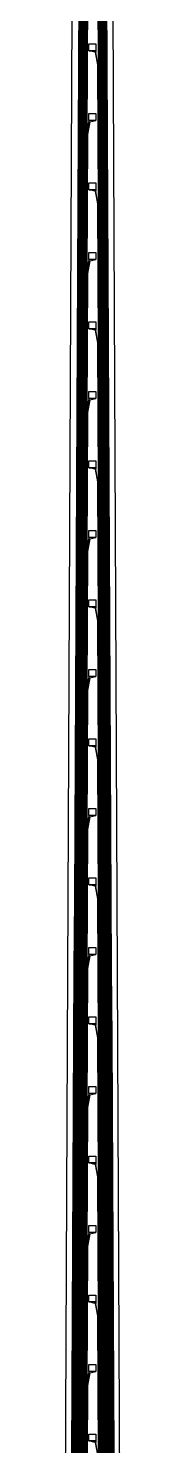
# Model space of a CAD drawing. Header units: inches. Extents: x 115980 to 170179, y 57000 to 74333.
# Drawn here: x 126829 to 126914, y 66284 to 68323 of the extents above; entities that cross this region are included whole.
import ezdxf

# ---------------------------------------------------------------- set-up
doc = ezdxf.new("R2010")
doc.units = ezdxf.units.IN
doc.header["$MEASUREMENT"] = 0
for name, color, linetype in [('metal', 221, 'Continuous'), ('nitride window', 40, 'Continuous'), ('profile', 140, 'Continuous')]:
    doc.layers.add(name, color=color, linetype=linetype)

msp = doc.modelspace()

# ---------------------------------------------------------------- linework, layer by layer
at = {"layer": 'metal'}
for points in [[(126851.7, 68370.6), (126851.2, 68270.5), (126850.7, 68170.6), (126850.2, 68070.5), (126849.7, 67970.6), (126849.2, 67870.5), (126848.7, 67770.6), (126848.2, 67670.5), (126847.7, 67570.6), (126847.2, 67470.5), (126846.7, 67370.6), (126846.2, 67270.5), (126845.7, 67170.6), (126845.2, 67070.5), (126844.7, 66970.6), (126844.2, 66870.5), (126843.7, 66770.6), (126843.2, 66670.5), (126842.7, 66570.6), (126842.2, 66470.5), (126841.7, 66370.6), (126841.2, 66270.5)], [(126841.7, 66270.5), (126842.2, 66370.6), (126842.7, 66470.5), (126843.2, 66570.6), (126843.7, 66670.5), (126844.2, 66770.6), (126844.7, 66870.5), (126845.2, 66970.6), (126845.7, 67070.5), (126846.2, 67170.6), (126846.7, 67270.5), (126847.2, 67370.6), (126847.7, 67470.5), (126848.2, 67570.6), (126848.7, 67670.5), (126849.2, 67770.6), (126849.7, 67870.5), (126850.2, 67970.6), (126850.7, 68070.5), (126851.2, 68170.6), (126851.7, 68270.5), (126852.2, 68370.6)], [(126852.7, 68370.6), (126852.2, 68270.5), (126851.7, 68170.6), (126851.2, 68070.5), (126850.7, 67970.6), (126850.2, 67870.5), (126849.7, 67770.6), (126849.2, 67670.5), (126848.7, 67570.6), (126848.2, 67470.5), (126847.7, 67370.6), (126847.2, 67270.5), (126846.7, 67170.6), (126846.2, 67070.5), (126845.7, 66970.6), (126845.2, 66870.5), (126844.7, 66770.6), (126844.2, 66670.5), (126843.7, 66570.6), (126843.2, 66470.5), (126842.7, 66370.6), (126842.2, 66270.5)], [(126842.7, 66270.5), (126843.2, 66370.6), (126843.7, 66470.5), (126844.2, 66570.6), (126844.7, 66670.5), (126845.2, 66770.6), (126845.7, 66870.5), (126846.2, 66970.6), (126846.7, 67070.5), (126847.2, 67170.6), (126847.7, 67270.5), (126848.2, 67370.6), (126848.7, 67470.5), (126849.2, 67570.6), (126849.7, 67670.5), (126850.2, 67770.6), (126850.7, 67870.5), (126851.2, 67970.6), (126851.7, 68070.5), (126852.2, 68170.6), (126852.7, 68270.5), (126853.2, 68370.6)], [(126853.7, 68370.6), (126853.2, 68270.5), (126852.7, 68170.6), (126852.2, 68070.5), (126851.7, 67970.6), (126851.2, 67870.5), (126850.7, 67770.6), (126850.2, 67670.5), (126849.7, 67570.6), (126849.2, 67470.5), (126848.7, 67370.6), (126848.2, 67270.5), (126847.7, 67170.6), (126847.2, 67070.5), (126846.7, 66970.6), (126846.2, 66870.5), (126845.7, 66770.6), (126845.2, 66670.5), (126844.7, 66570.6), (126844.2, 66470.5), (126843.7, 66370.6), (126843.2, 66270.5)], [(126843.7, 66270.5), (126844.2, 66370.6), (126844.7, 66470.5), (126845.2, 66570.6), (126845.7, 66670.5), (126846.2, 66770.6), (126846.7, 66870.5), (126847.2, 66970.6), (126847.7, 67070.5), (126848.2, 67170.6), (126848.7, 67270.5), (126849.2, 67370.6), (126849.7, 67470.5), (126850.2, 67570.6), (126850.7, 67670.5), (126851.2, 67770.6), (126851.7, 67870.5), (126852.2, 67970.6), (126852.7, 68070.5), (126853.2, 68170.6), (126853.7, 68270.5), (126854.2, 68370.6)], [(126844.2, 66270.5), (126844.7, 66370.6), (126845.2, 66470.5), (126845.7, 66570.6), (126846.2, 66670.5), (126846.7, 66770.6), (126847.2, 66870.5), (126847.7, 66970.6), (126848.2, 67070.5), (126848.7, 67170.6), (126849.2, 67270.5), (126849.7, 67370.6), (126850.2, 67470.5), (126850.7, 67570.6), (126851.2, 67670.5), (126851.7, 67770.6), (126852.2, 67870.5), (126852.7, 67970.6), (126853.2, 68070.5), (126853.7, 68170.6), (126854.2, 68270.5), (126854.7, 68370.6)], [(126855.2, 68370.6), (126854.7, 68270.5), (126854.2, 68170.6), (126853.7, 68070.5), (126853.2, 67970.6), (126852.7, 67870.5), (126852.2, 67770.6), (126851.7, 67670.5), (126851.2, 67570.6), (126850.7, 67470.5), (126850.2, 67370.6), (126849.7, 67270.5), (126849.2, 67170.6), (126848.7, 67070.5), (126848.2, 66970.6), (126847.7, 66870.5), (126847.2, 66770.6), (126846.7, 66670.5), (126846.2, 66570.6), (126845.7, 66470.5), (126845.2, 66370.6), (126844.7, 66270.5)], [(126845.2, 66270.5), (126845.7, 66370.6), (126846.2, 66470.5), (126846.7, 66570.6), (126847.2, 66670.5), (126847.7, 66770.6), (126848.2, 66870.5), (126848.7, 66970.6), (126849.2, 67070.5), (126849.7, 67170.6), (126850.2, 67270.5), (126850.7, 67370.6), (126851.2, 67470.5), (126851.7, 67570.6), (126852.2, 67670.5), (126852.7, 67770.6), (126853.2, 67870.5), (126853.7, 67970.6), (126854.2, 68070.5), (126854.7, 68170.6), (126855.2, 68270.5), (126855.7, 68370.6)], [(126856.2, 68370.6), (126855.7, 68270.5), (126855.2, 68170.6), (126854.7, 68070.5), (126854.2, 67970.6), (126853.7, 67870.5), (126853.2, 67770.6), (126852.7, 67670.5), (126852.2, 67570.6), (126851.7, 67470.5), (126851.2, 67370.6), (126850.7, 67270.5), (126850.2, 67170.6), (126849.7, 67070.5), (126849.2, 66970.6), (126848.7, 66870.5), (126848.2, 66770.6), (126847.7, 66670.5), (126847.2, 66570.6), (126846.7, 66470.5), (126846.2, 66370.6), (126845.7, 66270.5)], [(126846.2, 66270.5), (126846.7, 66370.6), (126847.2, 66470.5), (126847.7, 66570.6), (126848.2, 66670.5), (126848.7, 66770.6), (126849.2, 66870.5), (126849.7, 66970.6), (126850.2, 67070.5), (126850.7, 67170.6), (126851.2, 67270.5), (126851.7, 67370.6), (126852.2, 67470.5), (126852.7, 67570.6), (126853.2, 67670.5), (126853.7, 67770.6), (126854.2, 67870.5), (126854.7, 67970.6), (126855.2, 68070.5), (126855.7, 68170.6), (126856.2, 68270.5), (126856.7, 68370.6)], [(126857.2, 68370.6), (126856.7, 68270.5), (126856.2, 68170.6), (126855.7, 68070.5), (126855.2, 67970.6), (126854.7, 67870.5), (126854.2, 67770.6), (126853.7, 67670.5), (126853.2, 67570.6), (126852.7, 67470.5), (126852.2, 67370.6), (126851.7, 67270.5), (126851.2, 67170.6), (126850.7, 67070.5), (126850.2, 66970.6), (126849.7, 66870.5), (126849.2, 66770.6), (126848.7, 66670.5), (126848.2, 66570.6), (126847.7, 66470.5), (126847.2, 66370.6), (126846.7, 66270.5)], [(126847.2, 66270.5), (126847.7, 66370.6), (126848.2, 66470.5), (126848.7, 66570.6), (126849.2, 66670.5), (126849.7, 66770.6), (126850.2, 66870.5), (126850.7, 66970.6), (126851.2, 67070.5), (126851.7, 67170.6), (126852.2, 67270.5), (126852.7, 67370.6), (126853.2, 67470.5), (126853.7, 67570.6), (126854.2, 67670.5), (126854.7, 67770.6), (126855.2, 67870.5), (126855.7, 67970.6), (126856.2, 68070.5), (126856.7, 68170.6), (126857.2, 68270.5), (126857.7, 68370.6)], [(126858.2, 68370.6), (126857.7, 68270.5), (126857.2, 68170.6), (126856.7, 68070.5), (126856.2, 67970.6), (126855.7, 67870.5), (126855.2, 67770.6), (126854.7, 67670.5), (126854.2, 67570.6), (126853.7, 67470.5), (126853.2, 67370.6), (126852.7, 67270.5), (126852.2, 67170.6), (126851.7, 67070.5), (126851.2, 66970.6), (126850.7, 66870.5), (126850.2, 66770.6), (126849.7, 66670.5), (126849.2, 66570.6), (126848.7, 66470.5), (126848.2, 66370.6), (126847.7, 66270.5)], [(126848.2, 66270.5), (126848.7, 66370.6), (126849.2, 66470.5), (126849.7, 66570.6), (126850.2, 66670.5), (126850.7, 66770.6), (126851.2, 66870.5), (126851.7, 66970.6), (126852.2, 67070.5), (126852.7, 67170.6), (126853.2, 67270.5), (126853.7, 67370.6), (126854.2, 67470.5), (126854.7, 67570.6), (126855.2, 67670.5), (126855.7, 67770.6), (126856.2, 67870.5), (126856.7, 67970.6), (126857.2, 68070.5), (126857.7, 68170.6), (126858.2, 68270.5), (126858.7, 68370.6)], [(126859.2, 68370.6), (126858.7, 68270.5), (126858.2, 68170.6), (126857.7, 68070.5), (126857.2, 67970.6), (126856.7, 67870.5), (126856.2, 67770.6), (126855.7, 67670.5), (126855.2, 67570.6), (126854.7, 67470.5), (126854.2, 67370.6), (126853.7, 67270.5), (126853.2, 67170.6), (126852.7, 67070.5), (126852.2, 66970.6), (126851.7, 66870.5), (126851.2, 66770.6), (126850.7, 66670.5), (126850.2, 66570.6), (126849.7, 66470.5), (126849.2, 66370.6), (126848.7, 66270.5)], [(126849.2, 66270.5), (126849.7, 66370.6), (126850.2, 66470.5), (126850.7, 66570.6), (126851.2, 66670.5), (126851.7, 66770.6), (126852.2, 66870.5), (126852.7, 66970.6), (126853.2, 67070.5), (126853.7, 67170.6), (126854.2, 67270.5), (126854.7, 67370.6), (126855.2, 67470.5), (126855.7, 67570.6), (126856.2, 67670.5), (126856.7, 67770.6), (126857.2, 67870.5), (126857.7, 67970.6), (126858.2, 68070.5), (126858.7, 68170.6), (126859.2, 68270.5), (126859.7, 68370.6)], [(126860.2, 68370.6), (126859.7, 68270.5), (126859.2, 68170.6), (126858.7, 68070.5), (126858.2, 67970.6), (126857.7, 67870.5), (126857.2, 67770.6), (126856.7, 67670.5), (126856.2, 67570.6), (126855.7, 67470.5), (126855.2, 67370.6), (126854.7, 67270.5), (126854.2, 67170.6), (126853.7, 67070.5), (126853.2, 66970.6), (126852.7, 66870.5), (126852.2, 66770.6), (126851.7, 66670.5), (126851.2, 66570.6), (126850.7, 66470.5), (126850.2, 66370.6), (126849.7, 66270.5)], [(126850.2, 66270.5), (126850.7, 66370.6), (126851.2, 66470.5), (126851.7, 66570.6), (126852.2, 66670.5), (126852.7, 66770.6), (126853.2, 66870.5), (126853.7, 66970.6), (126854.2, 67070.5), (126854.7, 67170.6), (126855.2, 67270.5), (126855.7, 67370.6), (126856.2, 67470.5), (126856.7, 67570.6), (126857.2, 67670.5), (126857.7, 67770.6), (126858.2, 67870.5), (126858.7, 67970.6), (126859.2, 68070.5), (126859.7, 68170.6), (126860.2, 68270.5), (126860.7, 68370.6)], [(126861.2, 68370.6), (126860.7, 68270.5), (126860.2, 68170.6), (126859.7, 68070.5), (126859.2, 67970.6), (126858.7, 67870.5), (126858.2, 67770.6), (126857.7, 67670.5), (126857.2, 67570.6), (126856.7, 67470.5), (126856.2, 67370.6), (126855.7, 67270.5), (126855.2, 67170.6), (126854.7, 67070.5), (126854.2, 66970.6), (126853.7, 66870.5), (126853.2, 66770.6), (126852.7, 66670.5), (126852.2, 66570.6), (126851.7, 66470.5), (126851.2, 66370.6), (126850.7, 66270.5)], [(126851.2, 66270.5), (126851.7, 66370.6), (126852.2, 66470.5), (126852.7, 66570.6), (126853.2, 66670.5), (126853.7, 66770.6), (126854.2, 66870.5), (126854.7, 66970.6), (126855.2, 67070.5), (126855.7, 67170.6), (126856.2, 67270.5), (126856.7, 67370.6), (126857.2, 67470.5), (126857.7, 67570.6), (126858.2, 67670.5), (126858.7, 67770.6), (126859.2, 67870.5), (126859.7, 67970.6), (126860.2, 68070.5), (126860.7, 68170.6), (126861.2, 68270.5), (126861.7, 68370.6)], [(126862.2, 68370.6), (126861.7, 68270.5), (126861.2, 68170.6), (126860.7, 68070.5), (126860.2, 67970.6), (126859.7, 67870.5), (126859.2, 67770.6), (126858.7, 67670.5), (126858.2, 67570.6), (126857.7, 67470.5), (126857.2, 67370.6), (126856.7, 67270.5), (126856.2, 67170.6), (126855.7, 67070.5), (126855.2, 66970.6), (126854.7, 66870.5), (126854.2, 66770.6), (126853.7, 66670.5), (126853.2, 66570.6), (126852.7, 66470.5), (126852.2, 66370.6), (126851.7, 66270.5)], [(126852.2, 66270.5), (126852.7, 66370.6), (126853.2, 66470.5), (126853.7, 66570.6), (126854.2, 66670.5), (126854.7, 66770.6), (126855.2, 66870.5), (126855.7, 66970.6), (126856.2, 67070.5), (126856.7, 67170.6), (126857.2, 67270.5), (126857.7, 67370.6), (126858.2, 67470.5), (126858.7, 67570.6), (126859.2, 67670.5), (126859.7, 67770.6), (126860.2, 67870.5), (126860.7, 67970.6), (126861.2, 68070.5), (126861.7, 68170.6), (126862.2, 68270.5), (126862.7, 68370.6)], [(126863.2, 68370.6), (126862.7, 68270.5), (126862.2, 68170.6), (126861.7, 68070.5), (126861.2, 67970.6), (126860.7, 67870.5), (126860.2, 67770.6), (126859.7, 67670.5), (126859.2, 67570.6), (126858.7, 67470.5), (126858.2, 67370.6), (126857.7, 67270.5), (126857.2, 67170.6), (126856.7, 67070.5), (126856.2, 66970.6), (126855.7, 66870.5), (126855.2, 66770.6), (126854.7, 66670.5), (126854.2, 66570.6), (126853.7, 66470.5), (126853.2, 66370.6), (126852.7, 66270.5)], [(126853.2, 66270.5), (126853.7, 66370.6), (126854.2, 66470.5), (126854.7, 66570.6), (126855.2, 66670.5), (126855.7, 66770.6), (126856.2, 66870.5), (126856.7, 66970.6), (126857.2, 67070.5), (126857.7, 67170.6), (126858.2, 67270.5), (126858.7, 67370.6), (126859.2, 67470.5), (126859.7, 67570.6), (126860.2, 67670.5), (126860.7, 67770.6), (126861.2, 67870.5), (126861.7, 67970.6), (126862.2, 68070.5), (126862.7, 68170.6), (126863.2, 68270.5), (126863.2, 68270.5), (126863.7, 68370.6)], [(126864.2, 68370.5), (126863.7, 68270.5), (126863.2, 68170.6), (126862.7, 68070.5), (126862.2, 67970.6), (126861.7, 67870.5), (126861.2, 67770.6), (126860.7, 67670.5), (126860.2, 67570.6), (126859.7, 67470.5), (126859.2, 67370.6), (126858.7, 67270.5), (126858.2, 67170.6), (126857.7, 67070.5), (126857.2, 66970.6), (126856.7, 66870.5), (126856.2, 66770.6), (126855.7, 66670.5), (126855.2, 66570.6), (126854.7, 66470.5), (126854.2, 66370.6), (126853.7, 66270.5)], [(126878.7, 68370.5), (126879.2, 68270.6), (126879.7, 68170.5), (126880.2, 68070.6), (126880.7, 67970.5), (126881.2, 67870.6), (126881.7, 67770.5), (126882.2, 67670.6), (126882.7, 67570.5), (126883.2, 67470.6), (126883.7, 67370.5), (126884.2, 67270.6), (126884.7, 67170.5), (126885.2, 67070.6), (126885.7, 66970.5), (126886.2, 66870.6), (126886.7, 66770.5), (126887.2, 66670.6), (126887.7, 66570.5), (126888.2, 66470.6), (126888.7, 66370.5), (126889.2, 66270.6)], [(126889.7, 66270.6), (126889.2, 66370.5), (126888.7, 66470.6), (126888.2, 66570.5), (126887.7, 66670.6), (126887.2, 66770.5), (126886.7, 66870.6), (126886.2, 66970.5), (126885.7, 67070.6), (126885.2, 67170.5), (126884.7, 67270.6), (126884.2, 67370.5), (126883.7, 67470.6), (126883.2, 67570.5), (126882.7, 67670.6), (126882.2, 67770.5), (126881.7, 67870.6), (126881.2, 67970.5), (126880.7, 68070.6), (126880.2, 68170.5), (126879.7, 68270.6), (126879.2, 68370.5)], [(126879.7, 68370.5), (126880.2, 68270.6), (126880.7, 68170.5), (126881.2, 68070.6), (126881.7, 67970.5), (126882.2, 67870.6), (126882.7, 67770.5), (126883.2, 67670.6), (126883.7, 67570.5), (126884.2, 67470.6), (126884.7, 67370.5), (126885.2, 67270.6), (126885.7, 67170.5), (126886.2, 67070.6), (126886.7, 66970.5), (126887.2, 66870.6), (126887.7, 66770.5), (126888.2, 66670.6), (126888.7, 66570.5), (126889.2, 66470.6), (126889.7, 66370.5), (126890.2, 66270.6)], [(126890.7, 66270.6), (126890.2, 66370.5), (126889.7, 66470.6), (126889.2, 66570.5), (126888.7, 66670.6), (126888.2, 66770.5), (126887.7, 66870.6), (126887.2, 66970.5), (126886.7, 67070.6), (126886.2, 67170.5), (126885.7, 67270.6), (126885.2, 67370.5), (126884.7, 67470.6), (126884.2, 67570.5), (126883.7, 67670.6), (126883.2, 67770.5), (126882.7, 67870.6), (126882.2, 67970.5), (126881.7, 68070.6), (126881.2, 68170.5), (126880.7, 68270.6), (126880.2, 68370.5)], [(126880.7, 68370.5), (126881.2, 68270.6), (126881.7, 68170.5), (126882.2, 68070.6), (126882.7, 67970.5), (126883.2, 67870.6), (126883.7, 67770.5), (126884.2, 67670.6), (126884.7, 67570.5), (126885.2, 67470.6), (126885.7, 67370.5), (126886.2, 67270.6), (126886.7, 67170.5), (126887.2, 67070.6), (126887.7, 66970.5), (126888.2, 66870.6), (126888.7, 66770.5), (126889.2, 66670.6), (126889.7, 66570.5), (126890.2, 66470.6), (126890.7, 66370.5), (126891.2, 66270.6)], [(126891.7, 66270.6), (126891.2, 66370.5), (126890.7, 66470.6), (126890.2, 66570.5), (126889.7, 66670.6), (126889.2, 66770.5), (126888.7, 66870.6), (126888.2, 66970.5), (126887.7, 67070.6), (126887.2, 67170.5), (126886.7, 67270.6), (126886.2, 67370.5), (126885.7, 67470.6), (126885.2, 67570.5), (126884.7, 67670.6), (126884.2, 67770.5), (126883.7, 67870.6), (126883.2, 67970.5), (126882.7, 68070.6), (126882.2, 68170.5), (126881.7, 68270.6), (126881.2, 68370.5)], [(126892.2, 66270.6), (126891.7, 66370.5), (126891.2, 66470.6), (126890.7, 66570.5), (126890.2, 66670.6), (126889.7, 66770.5), (126889.2, 66870.6), (126888.7, 66970.5), (126888.2, 67070.6), (126887.7, 67170.5), (126887.2, 67270.6), (126886.7, 67370.5), (126886.2, 67470.6), (126885.7, 67570.5), (126885.2, 67670.6), (126884.7, 67770.5), (126884.2, 67870.6), (126883.7, 67970.5), (126883.2, 68070.6), (126882.7, 68170.5), (126882.2, 68270.6), (126881.7, 68370.5)], [(126882.2, 68370.5), (126882.7, 68270.6), (126883.2, 68170.5), (126883.7, 68070.6), (126884.2, 67970.5), (126884.7, 67870.6), (126885.2, 67770.5), (126885.7, 67670.6), (126886.2, 67570.5), (126886.7, 67470.6), (126887.2, 67370.5), (126887.7, 67270.6), (126888.2, 67170.5), (126888.7, 67070.6), (126889.2, 66970.5), (126889.7, 66870.6), (126890.2, 66770.5), (126890.7, 66670.6), (126891.2, 66570.5), (126891.7, 66470.6), (126892.2, 66370.5), (126892.7, 66270.6)], [(126882.7, 68370.5), (126883.2, 68270.6), (126883.7, 68170.5), (126884.2, 68070.6), (126884.7, 67970.5), (126885.2, 67870.6), (126885.7, 67770.5), (126886.2, 67670.6), (126886.7, 67570.5), (126887.2, 67470.6), (126887.7, 67370.5), (126888.2, 67270.6), (126888.7, 67170.5), (126889.2, 67070.6), (126889.7, 66970.5), (126890.2, 66870.6), (126890.7, 66770.5), (126891.2, 66670.6), (126891.7, 66570.5), (126892.2, 66470.6), (126892.7, 66370.5), (126893.2, 66270.6)], [(126893.7, 66270.6), (126893.2, 66370.5), (126892.7, 66470.6), (126892.2, 66570.5), (126891.7, 66670.6), (126891.2, 66770.5), (126890.7, 66870.6), (126890.2, 66970.5), (126889.7, 67070.6), (126889.2, 67170.5), (126888.7, 67270.6), (126888.2, 67370.5), (126887.7, 67470.6), (126887.2, 67570.5), (126886.7, 67670.6), (126886.2, 67770.5), (126885.7, 67870.6), (126885.2, 67970.5), (126884.7, 68070.6), (126884.2, 68170.5), (126883.7, 68270.6), (126883.2, 68370.5)], [(126894.2, 66270.6), (126893.7, 66370.5), (126893.2, 66470.6), (126892.7, 66570.5), (126892.2, 66670.6), (126891.7, 66770.5), (126891.2, 66870.6), (126890.7, 66970.5), (126890.2, 67070.6), (126889.7, 67170.5), (126889.2, 67270.6), (126888.7, 67370.5), (126888.2, 67470.6), (126887.7, 67570.5), (126887.2, 67670.6), (126886.7, 67770.5), (126886.2, 67870.6), (126885.7, 67970.5), (126885.2, 68070.6), (126884.7, 68170.5), (126884.2, 68270.6), (126883.7, 68370.5)], [(126884.2, 68370.5), (126884.7, 68270.6), (126885.2, 68170.5), (126885.7, 68070.6), (126886.2, 67970.5), (126886.7, 67870.6), (126887.2, 67770.5), (126887.7, 67670.6), (126888.2, 67570.5), (126888.7, 67470.6), (126889.2, 67370.5), (126889.7, 67270.6), (126890.2, 67170.5), (126890.7, 67070.6), (126891.2, 66970.5), (126891.7, 66870.6), (126892.2, 66770.5), (126892.7, 66670.6), (126893.2, 66570.5), (126893.7, 66470.6), (126894.2, 66370.5), (126894.7, 66270.6)], [(126895.2, 66270.6), (126894.7, 66370.5), (126894.2, 66470.6), (126893.7, 66570.5), (126893.2, 66670.6), (126892.7, 66770.5), (126892.2, 66870.6), (126891.7, 66970.5), (126891.2, 67070.6), (126890.7, 67170.5), (126890.2, 67270.6), (126889.7, 67370.5), (126889.2, 67470.6), (126888.7, 67570.5), (126888.2, 67670.6), (126887.7, 67770.5), (126887.2, 67870.6), (126886.7, 67970.5), (126886.2, 68070.6), (126885.7, 68170.5), (126885.2, 68270.6), (126884.7, 68370.5)], [(126885.2, 68370.5), (126885.7, 68270.6), (126886.2, 68170.5), (126886.7, 68070.6), (126887.2, 67970.5), (126887.7, 67870.6), (126888.2, 67770.5), (126888.7, 67670.6), (126889.2, 67570.5), (126889.7, 67470.6), (126890.2, 67370.5), (126890.7, 67270.6), (126891.2, 67170.5), (126891.7, 67070.6), (126892.2, 66970.5), (126892.7, 66870.6), (126893.2, 66770.5), (126893.7, 66670.6), (126894.2, 66570.5), (126894.7, 66470.6), (126895.2, 66370.5), (126895.7, 66270.6)], [(126896.2, 66270.6), (126895.7, 66370.5), (126895.2, 66470.6), (126894.7, 66570.5), (126894.2, 66670.6), (126893.7, 66770.5), (126893.2, 66870.6), (126892.7, 66970.5), (126892.2, 67070.6), (126891.7, 67170.5), (126891.2, 67270.6), (126890.7, 67370.5), (126890.2, 67470.6), (126889.7, 67570.5), (126889.2, 67670.6), (126888.7, 67770.5), (126888.2, 67870.6), (126887.7, 67970.5), (126887.2, 68070.6), (126886.7, 68170.5), (126886.2, 68270.6), (126885.7, 68370.5)], [(126886.2, 68370.5), (126886.7, 68270.6), (126887.2, 68170.5), (126887.7, 68070.6), (126888.2, 67970.5), (126888.7, 67870.6), (126889.2, 67770.5), (126889.7, 67670.6), (126890.2, 67570.5), (126890.7, 67470.6), (126891.2, 67370.5), (126891.7, 67270.6), (126892.2, 67170.5), (126892.7, 67070.6), (126893.2, 66970.5), (126893.7, 66870.6), (126894.2, 66770.5), (126894.7, 66670.6), (126895.2, 66570.5), (126895.7, 66470.6), (126896.2, 66370.5), (126896.7, 66270.6)], [(126897.2, 66270.6), (126896.7, 66370.5), (126896.2, 66470.6), (126895.7, 66570.5), (126895.2, 66670.6), (126894.7, 66770.5), (126894.2, 66870.6), (126893.7, 66970.5), (126893.2, 67070.6), (126892.7, 67170.5), (126892.2, 67270.6), (126891.7, 67370.5), (126891.2, 67470.6), (126890.7, 67570.5), (126890.2, 67670.6), (126889.7, 67770.5), (126889.2, 67870.6), (126888.7, 67970.5), (126888.2, 68070.6), (126887.7, 68170.5), (126887.2, 68270.6), (126886.7, 68370.5)], [(126887.2, 68370.5), (126887.7, 68270.6), (126888.2, 68170.5), (126888.7, 68070.6), (126889.2, 67970.5), (126889.7, 67870.6), (126890.2, 67770.5), (126890.7, 67670.6), (126891.2, 67570.5), (126891.7, 67470.6), (126892.2, 67370.5), (126892.7, 67270.6), (126893.2, 67170.5), (126893.7, 67070.6), (126894.2, 66970.5), (126894.7, 66870.6), (126895.2, 66770.5), (126895.7, 66670.6), (126896.2, 66570.5), (126896.7, 66470.6), (126897.2, 66370.5), (126897.7, 66270.6)], [(126898.2, 66270.6), (126897.7, 66370.5), (126897.2, 66470.6), (126896.7, 66570.5), (126896.2, 66670.6), (126895.7, 66770.5), (126895.2, 66870.6), (126894.7, 66970.5), (126894.2, 67070.6), (126893.7, 67170.5), (126893.2, 67270.6), (126892.7, 67370.5), (126892.2, 67470.6), (126891.7, 67570.5), (126891.2, 67670.6), (126890.7, 67770.5), (126890.2, 67870.6), (126889.7, 67970.5), (126889.2, 68070.6), (126888.7, 68170.5), (126888.2, 68270.6), (126887.7, 68370.5)], [(126888.2, 68370.5), (126888.7, 68270.6), (126889.2, 68170.5), (126889.7, 68070.6), (126890.2, 67970.5), (126890.7, 67870.6), (126891.2, 67770.5), (126891.7, 67670.6), (126892.2, 67570.5), (126892.7, 67470.6), (126893.2, 67370.5), (126893.7, 67270.6), (126894.2, 67170.5), (126894.7, 67070.6), (126895.2, 66970.5), (126895.7, 66870.6), (126896.2, 66770.5), (126896.7, 66670.6), (126897.2, 66570.5), (126897.7, 66470.6), (126898.2, 66370.5), (126898.7, 66270.6)], [(126899.2, 66270.6), (126898.7, 66370.5), (126898.2, 66470.6), (126897.7, 66570.5), (126897.2, 66670.6), (126896.7, 66770.5), (126896.2, 66870.6), (126895.7, 66970.5), (126895.2, 67070.6), (126894.7, 67170.5), (126894.2, 67270.6), (126893.7, 67370.5), (126893.2, 67470.6), (126892.7, 67570.5), (126892.2, 67670.6), (126891.7, 67770.5), (126891.2, 67870.6), (126890.7, 67970.5), (126890.2, 68070.6), (126889.7, 68170.5), (126889.2, 68270.6), (126888.7, 68370.5)], [(126889.2, 68370.5), (126889.7, 68270.6), (126890.2, 68170.5), (126890.7, 68070.6), (126891.2, 67970.5), (126891.7, 67870.6), (126892.2, 67770.5), (126892.7, 67670.6), (126893.2, 67570.5), (126893.7, 67470.6), (126894.2, 67370.5), (126894.7, 67270.6), (126895.2, 67170.5), (126895.7, 67070.6), (126896.2, 66970.5), (126896.7, 66870.6), (126897.2, 66770.5), (126897.7, 66670.6), (126898.2, 66570.5), (126898.7, 66470.6), (126899.2, 66370.5), (126899.7, 66270.6)], [(126900.2, 66270.6), (126899.7, 66370.5), (126899.2, 66470.6), (126898.7, 66570.5), (126898.2, 66670.6), (126897.7, 66770.5), (126897.2, 66870.6), (126896.7, 66970.5), (126896.2, 67070.6), (126895.7, 67170.5), (126895.2, 67270.6), (126894.7, 67370.5), (126894.2, 67470.6), (126893.7, 67570.5), (126893.2, 67670.6), (126892.7, 67770.5), (126892.2, 67870.6), (126891.7, 67970.5), (126891.2, 68070.6), (126890.7, 68170.5), (126890.2, 68270.6), (126889.7, 68370.5)], [(126890.2, 68370.5), (126890.7, 68270.6), (126891.2, 68170.5), (126891.7, 68070.6), (126892.2, 67970.5), (126892.7, 67870.6), (126893.2, 67770.5), (126893.7, 67670.6), (126894.2, 67570.5), (126894.7, 67470.6), (126895.2, 67370.5), (126895.7, 67270.6), (126896.2, 67170.5), (126896.7, 67070.6), (126897.2, 66970.5), (126897.7, 66870.6), (126898.2, 66770.5), (126898.7, 66670.6), (126899.2, 66570.5), (126899.7, 66470.6), (126900.2, 66370.5), (126900.7, 66270.6)], [(126901.2, 66270.6), (126900.7, 66370.5), (126900.2, 66470.6), (126899.7, 66570.5), (126899.2, 66670.6), (126898.7, 66770.5), (126898.2, 66870.6), (126897.7, 66970.5), (126897.2, 67070.6), (126896.7, 67170.5), (126896.2, 67270.6), (126895.7, 67370.5), (126895.2, 67470.6), (126894.7, 67570.5), (126894.2, 67670.6), (126893.7, 67770.5), (126893.2, 67870.6), (126892.7, 67970.5), (126892.2, 68070.6), (126891.7, 68170.5), (126891.2, 68270.6), (126890.7, 68370.5)], [(126891.2, 68370.5), (126891.7, 68270.6), (126892.2, 68170.5), (126892.7, 68070.6), (126893.2, 67970.5), (126893.7, 67870.6), (126894.2, 67770.5), (126894.7, 67670.6), (126895.2, 67570.5), (126895.7, 67470.6), (126896.2, 67370.5), (126896.7, 67270.6), (126897.2, 67170.5), (126897.7, 67070.6), (126898.2, 66970.5), (126898.7, 66870.6), (126899.2, 66770.5), (126899.7, 66670.6), (126900.2, 66570.5), (126900.7, 66470.6), (126901.2, 66370.5), (126901.7, 66270.6)], [(126888.7, 66270.6), (126888.2, 66370.5), (126887.7, 66470.6), (126887.2, 66570.5), (126886.7, 66670.6), (126886.2, 66770.5), (126885.7, 66870.6), (126885.2, 66970.5), (126884.7, 67070.6), (126884.2, 67170.5), (126883.7, 67270.6), (126883.2, 67370.5), (126882.7, 67470.6), (126882.2, 67570.5), (126881.7, 67670.6), (126881.2, 67770.5), (126880.7, 67870.6), (126880.2, 67970.5), (126879.7, 68070.6), (126879.2, 68170.5), (126879.2, 68170.5), (126878.7, 68270.6), (126876.2, 68288.6), (126875.2, 68288.6), (126878.2, 68270.5), (126878.7, 68170.5), (126879.2, 68070.6), (126879.7, 67970.5), (126880.2, 67870.6), (126880.7, 67770.5), (126881.2, 67670.6), (126881.7, 67570.5), (126882.2, 67470.6), (126882.7, 67370.5), (126883.2, 67270.6), (126883.7, 67170.5), (126884.2, 67070.6), (126884.7, 66970.5), (126885.2, 66870.6), (126885.7, 66770.5), (126886.2, 66670.6), (126886.7, 66570.5), (126887.2, 66470.6), (126887.7, 66370.5), (126888.2, 66270.6)], [(126854.2, 66270.5), (126854.7, 66370.6), (126855.2, 66470.5), (126855.7, 66570.6), (126856.2, 66670.5), (126856.7, 66770.6), (126857.2, 66870.5), (126857.7, 66970.6), (126858.2, 67070.5), (126858.7, 67170.6), (126859.2, 67270.5), (126859.7, 67370.6), (126860.2, 67470.5), (126860.7, 67570.6), (126861.2, 67670.5), (126861.7, 67770.6), (126862.2, 67870.5), (126862.7, 67970.6), (126863.2, 68070.5), (126863.2, 68070.5), (126863.7, 68170.6), (126866.2, 68188.6), (126867.2, 68188.6), (126864.2, 68170.5), (126863.7, 68070.5), (126863.2, 67970.6), (126862.7, 67870.5), (126862.2, 67770.6), (126861.7, 67670.5), (126861.2, 67570.6), (126860.7, 67470.5), (126860.2, 67370.6), (126859.7, 67270.5), (126859.2, 67170.6), (126858.7, 67070.5), (126858.2, 66970.6), (126857.7, 66870.5), (126857.2, 66770.6), (126856.7, 66670.5), (126856.2, 66570.6), (126855.7, 66470.5), (126855.2, 66370.6), (126854.7, 66270.5)], [(126887.7, 66270.6), (126887.2, 66370.5), (126886.7, 66470.6), (126886.2, 66570.5), (126885.7, 66670.6), (126885.2, 66770.5), (126884.7, 66870.6), (126884.2, 66970.5), (126883.7, 67070.6), (126883.2, 67170.5), (126882.7, 67270.6), (126882.2, 67370.5), (126881.7, 67470.6), (126881.2, 67570.5), (126880.7, 67670.6), (126880.2, 67770.5), (126879.7, 67870.6), (126879.2, 67970.5), (126879.2, 67970.5), (126878.7, 68070.6), (126876.2, 68088.6), (126875.2, 68088.6), (126878.2, 68070.5), (126878.7, 67970.5), (126879.2, 67870.6), (126879.7, 67770.5), (126880.2, 67670.6), (126880.7, 67570.5), (126881.2, 67470.6), (126881.7, 67370.5), (126882.2, 67270.6), (126882.7, 67170.5), (126883.2, 67070.6), (126883.7, 66970.5), (126884.2, 66870.6), (126884.7, 66770.5), (126885.2, 66670.6), (126885.7, 66570.5), (126886.2, 66470.6), (126886.7, 66370.5), (126887.2, 66270.6)], [(126855.2, 66270.5), (126855.7, 66370.6), (126856.2, 66470.5), (126856.7, 66570.6), (126857.2, 66670.5), (126857.7, 66770.6), (126858.2, 66870.5), (126858.7, 66970.6), (126859.2, 67070.5), (126859.7, 67170.6), (126860.2, 67270.5), (126860.7, 67370.6), (126861.2, 67470.5), (126861.7, 67570.6), (126862.2, 67670.5), (126862.7, 67770.6), (126863.2, 67870.5), (126863.2, 67870.5), (126863.7, 67970.6), (126866.2, 67988.6), (126867.2, 67988.6), (126864.2, 67970.5), (126863.7, 67870.5), (126863.2, 67770.6), (126862.7, 67670.5), (126862.2, 67570.6), (126861.7, 67470.5), (126861.2, 67370.6), (126860.7, 67270.5), (126860.2, 67170.6), (126859.7, 67070.5), (126859.2, 66970.6), (126858.7, 66870.5), (126858.2, 66770.6), (126857.7, 66670.5), (126857.2, 66570.6), (126856.7, 66470.5), (126856.2, 66370.6), (126855.7, 66270.5)], [(126886.7, 66270.6), (126886.2, 66370.5), (126885.7, 66470.6), (126885.2, 66570.5), (126884.7, 66670.6), (126884.2, 66770.5), (126883.7, 66870.6), (126883.2, 66970.5), (126882.7, 67070.6), (126882.2, 67170.5), (126881.7, 67270.6), (126881.2, 67370.5), (126880.7, 67470.6), (126880.2, 67570.5), (126879.7, 67670.6), (126879.2, 67770.5), (126879.2, 67770.5), (126878.7, 67870.6), (126876.2, 67888.6), (126875.2, 67888.6), (126878.2, 67870.5), (126878.7, 67770.5), (126879.2, 67670.6), (126879.7, 67570.5), (126880.2, 67470.6), (126880.7, 67370.5), (126881.2, 67270.6), (126881.7, 67170.5), (126882.2, 67070.6), (126882.7, 66970.5), (126883.2, 66870.6), (126883.7, 66770.5), (126884.2, 66670.6), (126884.7, 66570.5), (126885.2, 66470.6), (126885.7, 66370.5), (126886.2, 66270.6)], [(126856.2, 66270.5), (126856.7, 66370.6), (126857.2, 66470.5), (126857.7, 66570.6), (126858.2, 66670.5), (126858.7, 66770.6), (126859.2, 66870.5), (126859.7, 66970.6), (126860.2, 67070.5), (126860.7, 67170.6), (126861.2, 67270.5), (126861.7, 67370.6), (126862.2, 67470.5), (126862.7, 67570.6), (126863.2, 67670.5), (126863.2, 67670.5), (126863.7, 67770.6), (126866.2, 67788.6), (126867.2, 67788.6), (126864.2, 67770.5), (126863.7, 67670.5), (126863.2, 67570.6), (126862.7, 67470.5), (126862.2, 67370.6), (126861.7, 67270.5), (126861.2, 67170.6), (126860.7, 67070.5), (126860.2, 66970.6), (126859.7, 66870.5), (126859.2, 66770.6), (126858.7, 66670.5), (126858.2, 66570.6), (126857.7, 66470.5), (126857.2, 66370.6), (126856.7, 66270.5)], [(126885.7, 66270.6), (126885.2, 66370.5), (126884.7, 66470.6), (126884.2, 66570.5), (126883.7, 66670.6), (126883.2, 66770.5), (126882.7, 66870.6), (126882.2, 66970.5), (126881.7, 67070.6), (126881.2, 67170.5), (126880.7, 67270.6), (126880.2, 67370.5), (126879.7, 67470.6), (126879.2, 67570.5), (126879.2, 67570.5), (126878.7, 67670.6), (126876.2, 67688.6), (126875.2, 67688.6), (126878.2, 67670.5), (126878.7, 67570.5), (126879.2, 67470.6), (126879.7, 67370.5), (126880.2, 67270.6), (126880.7, 67170.5), (126881.2, 67070.6), (126881.7, 66970.5), (126882.2, 66870.6), (126882.7, 66770.5), (126883.2, 66670.6), (126883.7, 66570.5), (126884.2, 66470.6), (126884.7, 66370.5), (126885.2, 66270.6)], [(126857.2, 66270.5), (126857.7, 66370.6), (126858.2, 66470.5), (126858.7, 66570.6), (126859.2, 66670.5), (126859.7, 66770.6), (126860.2, 66870.5), (126860.7, 66970.6), (126861.2, 67070.5), (126861.7, 67170.6), (126862.2, 67270.5), (126862.7, 67370.6), (126863.2, 67470.5), (126863.2, 67470.5), (126863.7, 67570.6), (126866.2, 67588.6), (126867.2, 67588.6), (126864.2, 67570.5), (126863.7, 67470.5), (126863.2, 67370.6), (126862.7, 67270.5), (126862.2, 67170.6), (126861.7, 67070.5), (126861.2, 66970.6), (126860.7, 66870.5), (126860.2, 66770.6), (126859.7, 66670.5), (126859.2, 66570.6), (126858.7, 66470.5), (126858.2, 66370.6), (126857.7, 66270.5)], [(126884.7, 66270.6), (126884.2, 66370.5), (126883.7, 66470.6), (126883.2, 66570.5), (126882.7, 66670.6), (126882.2, 66770.5), (126881.7, 66870.6), (126881.2, 66970.5), (126880.7, 67070.6), (126880.2, 67170.5), (126879.7, 67270.6), (126879.2, 67370.5), (126879.2, 67370.5), (126878.7, 67470.6), (126876.2, 67488.6), (126875.2, 67488.6), (126878.2, 67470.5), (126878.7, 67370.5), (126879.2, 67270.6), (126879.7, 67170.5), (126880.2, 67070.6), (126880.7, 66970.5), (126881.2, 66870.6), (126881.7, 66770.5), (126882.2, 66670.6), (126882.7, 66570.5), (126883.2, 66470.6), (126883.7, 66370.5), (126884.2, 66270.6)], [(126858.2, 66270.5), (126858.7, 66370.6), (126859.2, 66470.5), (126859.7, 66570.6), (126860.2, 66670.5), (126860.7, 66770.6), (126861.2, 66870.5), (126861.7, 66970.6), (126862.2, 67070.5), (126862.7, 67170.6), (126863.2, 67270.5), (126863.2, 67270.5), (126863.7, 67370.6), (126866.2, 67388.6), (126867.2, 67388.6), (126864.2, 67370.5), (126863.7, 67270.5), (126863.2, 67170.6), (126862.7, 67070.5), (126862.2, 66970.6), (126861.7, 66870.5), (126861.2, 66770.6), (126860.7, 66670.5), (126860.2, 66570.6), (126859.7, 66470.5), (126859.2, 66370.6), (126858.7, 66270.5)], [(126883.7, 66270.6), (126883.2, 66370.5), (126882.7, 66470.6), (126882.2, 66570.5), (126881.7, 66670.6), (126881.2, 66770.5), (126880.7, 66870.6), (126880.2, 66970.5), (126879.7, 67070.6), (126879.2, 67170.5), (126879.2, 67170.5), (126878.7, 67270.6), (126876.2, 67288.6), (126875.2, 67288.6), (126878.2, 67270.5), (126878.7, 67170.5), (126879.2, 67070.6), (126879.7, 66970.5), (126880.2, 66870.6), (126880.7, 66770.5), (126881.2, 66670.6), (126881.7, 66570.5), (126882.2, 66470.6), (126882.7, 66370.5), (126883.2, 66270.6)], [(126859.2, 66270.5), (126859.7, 66370.6), (126860.2, 66470.5), (126860.7, 66570.6), (126861.2, 66670.5), (126861.7, 66770.6), (126862.2, 66870.5), (126862.7, 66970.6), (126863.2, 67070.5), (126863.2, 67070.5), (126863.7, 67170.6), (126866.2, 67188.6), (126867.2, 67188.6), (126864.2, 67170.5), (126863.7, 67070.5), (126863.2, 66970.6), (126862.7, 66870.5), (126862.2, 66770.6), (126861.7, 66670.5), (126861.2, 66570.6), (126860.7, 66470.5), (126860.2, 66370.6), (126859.7, 66270.5)], [(126882.7, 66270.6), (126882.2, 66370.5), (126881.7, 66470.6), (126881.2, 66570.5), (126880.7, 66670.6), (126880.2, 66770.5), (126879.7, 66870.6), (126879.2, 66970.5), (126879.2, 66970.5), (126878.7, 67070.6), (126876.2, 67088.6), (126875.2, 67088.6), (126878.2, 67070.5), (126878.7, 66970.5), (126879.2, 66870.6), (126879.7, 66770.5), (126880.2, 66670.6), (126880.7, 66570.5), (126881.2, 66470.6), (126881.7, 66370.5), (126882.2, 66270.6)], [(126860.2, 66270.5), (126860.7, 66370.6), (126861.2, 66470.5), (126861.7, 66570.6), (126862.2, 66670.5), (126862.7, 66770.6), (126863.2, 66870.5), (126863.2, 66870.5), (126863.7, 66970.6), (126866.2, 66988.6), (126867.2, 66988.6), (126864.2, 66970.5), (126863.7, 66870.5), (126863.2, 66770.6), (126862.7, 66670.5), (126862.2, 66570.6), (126861.7, 66470.5), (126861.2, 66370.6), (126860.7, 66270.5)], [(126881.7, 66270.6), (126881.2, 66370.5), (126880.7, 66470.6), (126880.2, 66570.5), (126879.7, 66670.6), (126879.2, 66770.5), (126879.2, 66770.5), (126878.7, 66870.6), (126876.2, 66888.6), (126875.2, 66888.6), (126878.2, 66870.5), (126878.7, 66770.5), (126879.2, 66670.6), (126879.7, 66570.5), (126880.2, 66470.6), (126880.7, 66370.5), (126881.2, 66270.6)], [(126861.2, 66270.5), (126861.7, 66370.6), (126862.2, 66470.5), (126862.7, 66570.6), (126863.2, 66670.5), (126863.2, 66670.5), (126863.7, 66770.6), (126866.2, 66788.6), (126867.2, 66788.6), (126864.2, 66770.5), (126863.7, 66670.5), (126863.2, 66570.6), (126862.7, 66470.5), (126862.2, 66370.6), (126861.7, 66270.5)], [(126880.7, 66270.6), (126880.2, 66370.5), (126879.7, 66470.6), (126879.2, 66570.5), (126879.2, 66570.5), (126878.7, 66670.6), (126876.2, 66688.6), (126875.2, 66688.6), (126878.2, 66670.5), (126878.7, 66570.5), (126879.2, 66470.6), (126879.7, 66370.5), (126880.2, 66270.6)], [(126862.2, 66270.5), (126862.7, 66370.6), (126863.2, 66470.5), (126863.2, 66470.5), (126863.7, 66570.6), (126866.2, 66588.6), (126867.2, 66588.6), (126864.2, 66570.5), (126863.7, 66470.5), (126863.2, 66370.6), (126862.7, 66270.5)], [(126879.7, 66270.6), (126879.2, 66370.5), (126879.2, 66370.5), (126878.7, 66470.6), (126876.2, 66488.6), (126875.2, 66488.6), (126878.2, 66470.5), (126878.7, 66370.5), (126879.2, 66270.6)], [(126863.2, 66270.5), (126863.7, 66370.6), (126866.2, 66388.6), (126867.2, 66388.6), (126864.2, 66370.5), (126863.7, 66270.5)], [(126878.7, 66270.6), (126876.2, 66288.6), (126875.2, 66288.6), (126878.2, 66270.5)]]:
    msp.add_lwpolyline(points, dxfattribs=at)
for points in [[(126866.2, 68300.6), (126876.2, 68300.6), (126876.2, 68290.6), (126866.2, 68290.6)], [(126876.2, 68288.6), (126875.2, 68288.6), (126866.2, 68290.6), (126876.2, 68290.6)], [(126866.2, 68200.6), (126876.2, 68200.6), (126876.2, 68190.6), (126866.2, 68190.6)], [(126866.2, 68188.6), (126867.2, 68188.6), (126876.2, 68190.6), (126866.2, 68190.6)], [(126866.2, 68100.6), (126876.2, 68100.6), (126876.2, 68090.6), (126866.2, 68090.6)], [(126876.2, 68088.6), (126875.2, 68088.6), (126866.2, 68090.6), (126876.2, 68090.6)], [(126866.2, 68000.6), (126876.2, 68000.6), (126876.2, 67990.6), (126866.2, 67990.6)], [(126866.2, 67988.6), (126867.2, 67988.6), (126876.2, 67990.6), (126866.2, 67990.6)], [(126866.2, 67900.6), (126876.2, 67900.6), (126876.2, 67890.6), (126866.2, 67890.6)], [(126876.2, 67888.6), (126875.2, 67888.6), (126866.2, 67890.6), (126876.2, 67890.6)], [(126866.2, 67800.6), (126876.2, 67800.6), (126876.2, 67790.6), (126866.2, 67790.6)], [(126866.2, 67788.6), (126867.2, 67788.6), (126876.2, 67790.6), (126866.2, 67790.6)], [(126866.2, 67700.6), (126876.2, 67700.6), (126876.2, 67690.6), (126866.2, 67690.6)], [(126876.2, 67688.6), (126875.2, 67688.6), (126866.2, 67690.6), (126876.2, 67690.6)], [(126866.2, 67600.6), (126876.2, 67600.6), (126876.2, 67590.6), (126866.2, 67590.6)], [(126866.2, 67588.6), (126867.2, 67588.6), (126876.2, 67590.6), (126866.2, 67590.6)], [(126866.2, 67500.6), (126876.2, 67500.6), (126876.2, 67490.6), (126866.2, 67490.6)], [(126876.2, 67488.6), (126875.2, 67488.6), (126866.2, 67490.6), (126876.2, 67490.6)], [(126866.2, 67400.6), (126876.2, 67400.6), (126876.2, 67390.6), (126866.2, 67390.6)], [(126866.2, 67388.6), (126867.2, 67388.6), (126876.2, 67390.6), (126866.2, 67390.6)], [(126866.2, 67300.6), (126876.2, 67300.6), (126876.2, 67290.6), (126866.2, 67290.6)], [(126876.2, 67288.6), (126875.2, 67288.6), (126866.2, 67290.6), (126876.2, 67290.6)], [(126866.2, 67200.6), (126876.2, 67200.6), (126876.2, 67190.6), (126866.2, 67190.6)], [(126866.2, 67188.6), (126867.2, 67188.6), (126876.2, 67190.6), (126866.2, 67190.6)], [(126866.2, 67100.6), (126876.2, 67100.6), (126876.2, 67090.6), (126866.2, 67090.6)], [(126876.2, 67088.6), (126875.2, 67088.6), (126866.2, 67090.6), (126876.2, 67090.6)], [(126866.2, 67000.6), (126876.2, 67000.6), (126876.2, 66990.6), (126866.2, 66990.6)], [(126866.2, 66988.6), (126867.2, 66988.6), (126876.2, 66990.6), (126866.2, 66990.6)], [(126866.2, 66900.6), (126876.2, 66900.6), (126876.2, 66890.6), (126866.2, 66890.6)], [(126876.2, 66888.6), (126875.2, 66888.6), (126866.2, 66890.6), (126876.2, 66890.6)], [(126866.2, 66800.6), (126876.2, 66800.6), (126876.2, 66790.6), (126866.2, 66790.6)], [(126866.2, 66788.6), (126867.2, 66788.6), (126876.2, 66790.6), (126866.2, 66790.6)], [(126866.2, 66700.6), (126876.2, 66700.6), (126876.2, 66690.6), (126866.2, 66690.6)], [(126876.2, 66688.6), (126875.2, 66688.6), (126866.2, 66690.6), (126876.2, 66690.6)], [(126866.2, 66600.6), (126876.2, 66600.6), (126876.2, 66590.6), (126866.2, 66590.6)], [(126866.2, 66588.6), (126867.2, 66588.6), (126876.2, 66590.6), (126866.2, 66590.6)], [(126866.2, 66500.6), (126876.2, 66500.6), (126876.2, 66490.6), (126866.2, 66490.6)], [(126876.2, 66488.6), (126875.2, 66488.6), (126866.2, 66490.6), (126876.2, 66490.6)], [(126866.2, 66400.6), (126876.2, 66400.6), (126876.2, 66390.6), (126866.2, 66390.6)], [(126866.2, 66388.6), (126867.2, 66388.6), (126876.2, 66390.6), (126866.2, 66390.6)], [(126866.2, 66300.6), (126876.2, 66300.6), (126876.2, 66290.6), (126866.2, 66290.6)], [(126876.2, 66288.6), (126875.2, 66288.6), (126866.2, 66290.6), (126876.2, 66290.6)]]:
    msp.add_lwpolyline(points, close=True, dxfattribs=at)
at = {"layer": 'nitride window'}
for points in [[(126866.2, 68300.6), (126876.2, 68300.6), (126876.2, 68290.6), (126866.2, 68290.6)], [(126866.2, 68200.6), (126876.2, 68200.6), (126876.2, 68190.6), (126866.2, 68190.6)], [(126866.2, 68100.6), (126876.2, 68100.6), (126876.2, 68090.6), (126866.2, 68090.6)], [(126866.2, 68000.6), (126876.2, 68000.6), (126876.2, 67990.6), (126866.2, 67990.6)], [(126866.2, 67900.6), (126876.2, 67900.6), (126876.2, 67890.6), (126866.2, 67890.6)], [(126866.2, 67800.6), (126876.2, 67800.6), (126876.2, 67790.6), (126866.2, 67790.6)], [(126866.2, 67700.6), (126876.2, 67700.6), (126876.2, 67690.6), (126866.2, 67690.6)], [(126866.2, 67600.6), (126876.2, 67600.6), (126876.2, 67590.6), (126866.2, 67590.6)], [(126866.2, 67500.6), (126876.2, 67500.6), (126876.2, 67490.6), (126866.2, 67490.6)], [(126866.2, 67400.6), (126876.2, 67400.6), (126876.2, 67390.6), (126866.2, 67390.6)], [(126866.2, 67300.6), (126876.2, 67300.6), (126876.2, 67290.6), (126866.2, 67290.6)], [(126866.2, 67200.6), (126876.2, 67200.6), (126876.2, 67190.6), (126866.2, 67190.6)], [(126866.2, 67100.6), (126876.2, 67100.6), (126876.2, 67090.6), (126866.2, 67090.6)], [(126866.2, 67000.6), (126876.2, 67000.6), (126876.2, 66990.6), (126866.2, 66990.6)], [(126866.2, 66900.6), (126876.2, 66900.6), (126876.2, 66890.6), (126866.2, 66890.6)], [(126866.2, 66800.6), (126876.2, 66800.6), (126876.2, 66790.6), (126866.2, 66790.6)], [(126866.2, 66700.6), (126876.2, 66700.6), (126876.2, 66690.6), (126866.2, 66690.6)], [(126866.2, 66600.6), (126876.2, 66600.6), (126876.2, 66590.6), (126866.2, 66590.6)], [(126866.2, 66500.6), (126876.2, 66500.6), (126876.2, 66490.6), (126866.2, 66490.6)], [(126866.2, 66400.6), (126876.2, 66400.6), (126876.2, 66390.6), (126866.2, 66390.6)], [(126866.2, 66300.6), (126876.2, 66300.6), (126876.2, 66290.6), (126866.2, 66290.6)]]:
    msp.add_lwpolyline(points, close=True, dxfattribs=at)
at = {"layer": 'profile'}
msp.add_lwpolyline([(126871.2, 70930.6), (126882.2, 70899.6), (126886.7, 70860.7), (126890.7, 70470.7), (126913.7, 65370.6), (126913.7, 64070.5), (126828.7, 64070.5), (126828.7, 65370.7), (126851.7, 70470.6), (126855.7, 70860.7), (126860.2, 70899.6)], close=True, dxfattribs=at)

doc.saveas('drawing.dxf')
